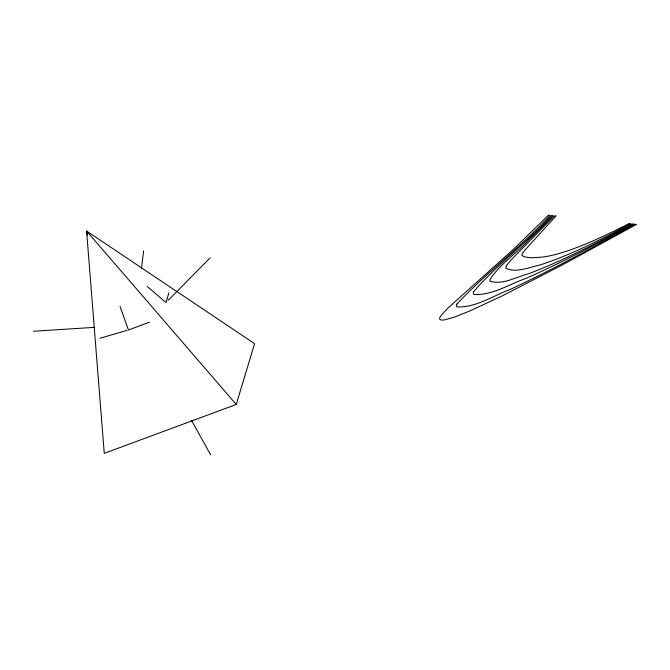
<?xml version="1.0" encoding="UTF-8"?>
<svg xmlns="http://www.w3.org/2000/svg" width="670" height="670" viewBox="0 0 670 670"><rect width="100%" height="100%" fill="white"/><g stroke="black" fill="none" stroke-linecap="round" stroke-linejoin="round"><path stroke-width="1" d="M141.454 268.368L143.623 250.89M168.932 292.815L166.001 302.547L147.274 286.5M236.242 404.479L254.583 343.66L86.589 231.024L104.26 453.356L236.242 404.479L86.589 231.024L87.494 235.095M168.178 300.336L210.112 257.875M149.544 322.153L128.422 329.975L120.047 306.366M99.989 338.233L127.015 330.377M33.5 331.256L94.654 327.337M191.536 420.358L210.656 454.863M473.673 291.659L473.246 293.376L473.899 294.498C492.417 295.453 509.61 284.105 526.679 278.109C563.143 261.87 598.511 243.285 633.485 224.065L631.969 223.906C598.344 242.331 564.24 260.211 528.337 273.837C516.193 276.978 502.55 285.219 489.988 281.166L489.753 279.951C499.577 264.147 516.352 253.637 528.764 239.877A763.8 225.865 -29 0 0 553.018 215.614L551.51 215.455C527.298 242.573 497.282 264.173 473.673 291.659M456.848 304.105L456.304 305.822L456.906 306.927C475.834 307.823 493.179 295.671 510.481 289.306C552.909 269.441 594.039 246.945 634.993 224.224L636.5 224.383L561.519 265.362L502.575 295.704L470.173 310.821L454.712 317.002L444.461 319.908L441.371 320.092L439.763 319.423L439.671 317.907L440.986 315.57L447.552 308.451L513.505 249.215L548.487 215.137L549.995 215.296C521 246.996 486.16 272.908 456.848 304.105M506.294 265.822L505.867 268.293C516.361 273.159 529.116 267.355 539.769 265.052C571.468 254.834 601.158 239.383 630.462 223.747L628.954 223.587C606.074 235.212 582.841 246.627 558.118 253.796A87.309 25.82 -29 0 1 543.269 256.978C536.377 257.347 528.186 259.03 521.947 255.588L522.307 253.595L524.769 250.295L556.033 215.933L554.525 215.773L511.771 259.19L506.294 265.822"/></g></svg>
